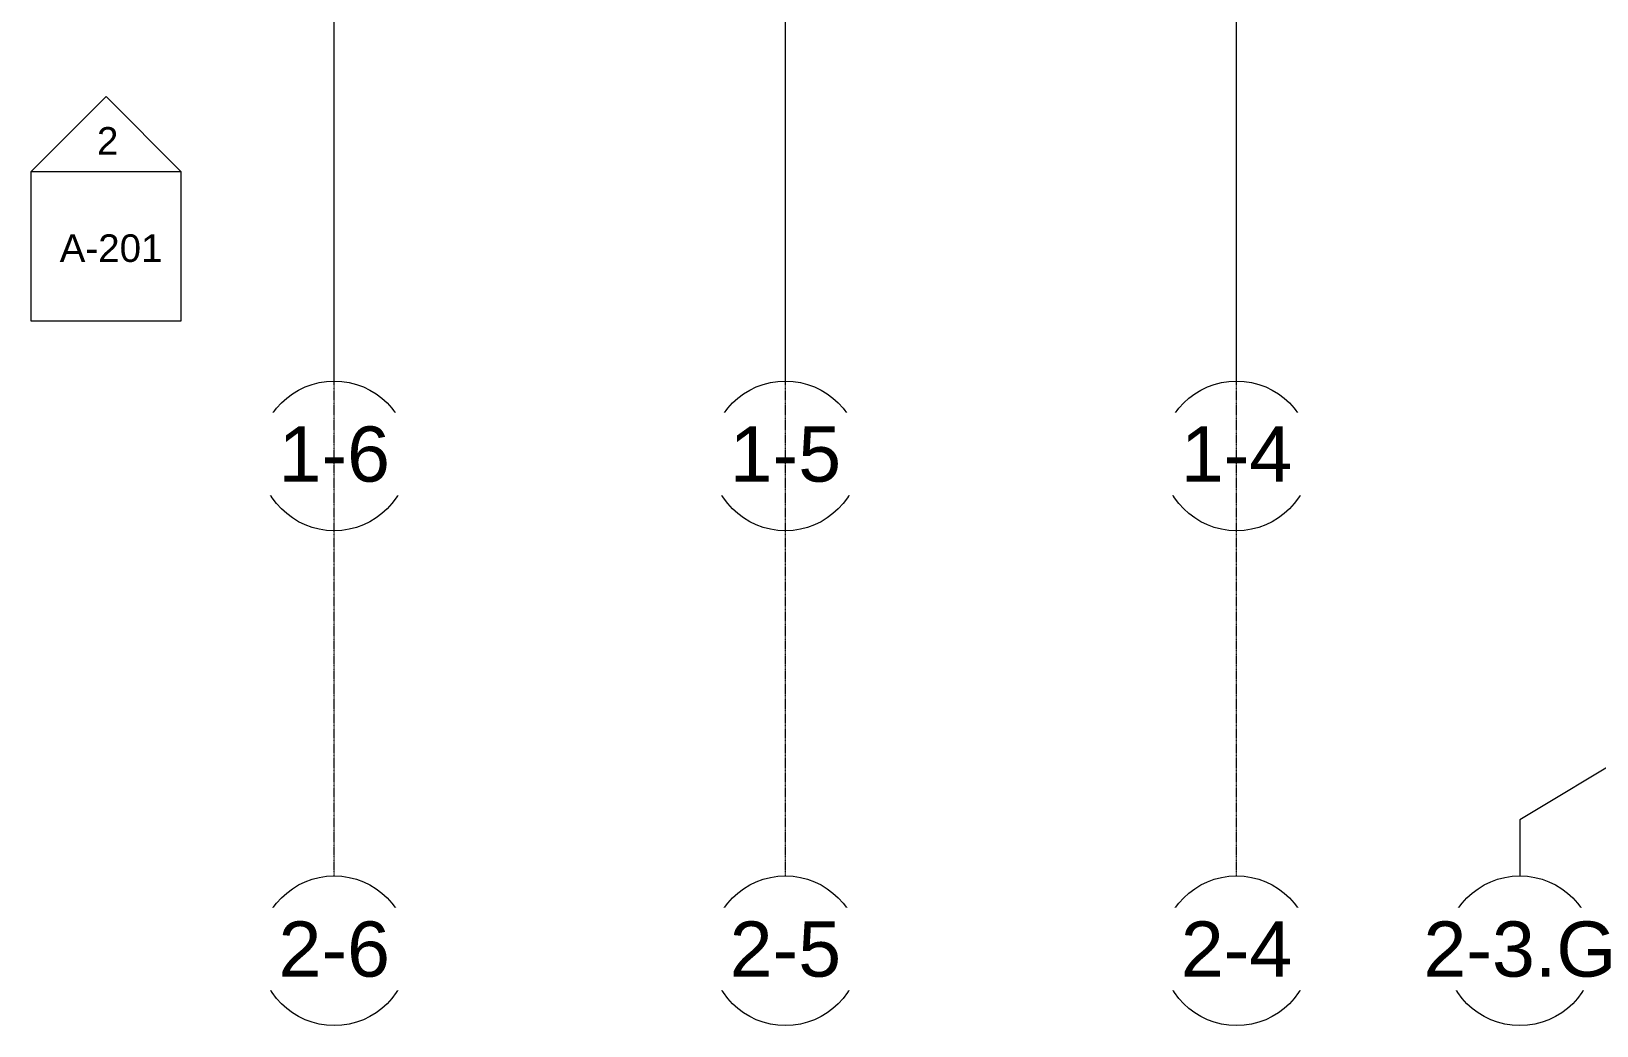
# Model space of a CAD drawing. Header units: inches. Extents: x 25557 to 33164, y -23509 to -20035.
# Drawn here: x 30561 to 31565, y -23509 to -22871 of the extents above; entities that cross this region are included whole.
import ezdxf

# ---------------------------------------------------------------- set-up
doc = ezdxf.new("R2010")
doc.units = ezdxf.units.IN
doc.header["$MEASUREMENT"] = 0
doc.linetypes.add('Grid Line 1_2_', pattern=[0.875, 0.5, -0.125, 0.125, -0.125])
for name, color, linetype, lineweight in [('G-ANNO-SYMB', 111, 'Continuous', 9), ('S-GRID', 1, 'Continuous', 9), ('S-GRID-IDEN', 1, 'Continuous', 9)]:
    doc.layers.add(name, color=color, linetype=linetype, lineweight=lineweight)
doc.styles.add('Arial', font='arial.ttf', dxfattribs={"height": 35.407186})
doc.styles.add('Arial_1', font='arial.ttf', dxfattribs={"height": 17.703593})

# ---------------------------------------------------------------- blocks, each defined once
blk = doc.blocks.new('Grid - Grid Head - Circle-14747-Overall Floor Plan')
at = {"layer": 'S-GRID-IDEN'}
blk.add_circle((0, 0), 0.25, dxfattribs=at)
blk = doc.blocks.new('Elevation - Detail Number-93309-Overall Floor Plan')
at = {"layer": 'G-ANNO-SYMB'}
for p, q in [((-0.25, -0.25), (-0.25, 0.25)), ((-0.25, 0.25), (0.25, 0.25)), ((0.25, 0.25), (0.25, -0.25)), ((0.25, -0.25), (-0.25, -0.25))]:
    blk.add_line(p, q, dxfattribs=at)
blk = doc.blocks.new('Elevation - Detail Number-93036-Overall Floor Plan')
at = {"layer": 'G-ANNO-SYMB'}
for p, q in [((0, 0.25), (-0.25, 0)), ((0.25, 0), (0, 0.25)), ((-0.25, 0), (0.25, 0))]:
    blk.add_line(p, q, dxfattribs=at)

msp = doc.modelspace()

# ---------------------------------------------------------------- linework, layer by layer
at = {"layer": 'S-GRID', "linetype": 'Grid Line 1_2_'}
for p, q in [((30755.2, -23095.8), (30755.2, -20550.1)), ((31044.7, -23095.8), (31044.7, -20550.1)), ((31334.2, -23095.8), (31334.2, -20550.1))]:
    msp.add_line(p, q, dxfattribs=at)
at = {"layer": 'S-GRID'}
for p, q in [((31615.7, -23317.2), (31516, -23377.2)), ((31516, -23377.2), (31516, -23413.2))]:
    msp.add_line(p, q, dxfattribs=at)

# ---------------------------------------------------------------- block references
at = {"layer": 'G-ANNO-SYMB', "xscale": 191.9999999999999, "yscale": 191.9999999999999, "zscale": 191.9999999999999}
for name, p in [('Elevation - Detail Number-93036-Overall Floor Plan', (30608.8, -22961.3)), ('Elevation - Detail Number-93309-Overall Floor Plan', (30608.8, -23009.3))]:
    msp.add_blockref(name, p, dxfattribs=at)
at = {"layer": 'S-GRID-IDEN', "xscale": 191.9999999999999, "yscale": 191.9999999999999, "zscale": 191.9999999999999}
for p in [(30755.2, -23143.8), (31044.7, -23143.8), (31334.2, -23143.8), (30755.2, -23461.2), (31044.7, -23461.2), (31334.2, -23461.2), (31516, -23461.2)]:
    msp.add_blockref('Grid - Grid Head - Circle-14747-Overall Floor Plan', p, dxfattribs=at)

# ---------------------------------------------------------------- next in the draw order: texts
at = {"layer": 'G-ANNO-SYMB', "char_height": 17.7, "attachment_point": 2, "line_spacing_factor": 0.938532, "style": 'Arial_1', "bg_fill": 3, "box_fill_scale": 1.25, "bg_fill_color": 0, "bg_fill_transparency": 0}
for s, insert, width in [('2', (30609.8, -22932.9), 16.416), ('A-201', (30612, -23001.7), 78.624)]:
    msp.add_mtext(s, dxfattribs=dict(at, insert=insert, width=width))
at = {"layer": 'S-GRID-IDEN', "char_height": 35.41, "attachment_point": 2, "line_spacing_factor": 0.938532, "style": 'Arial', "bg_fill": 3, "box_fill_scale": 1.25, "bg_fill_color": 0, "bg_fill_transparency": 0}
for s, insert, width in [('1-6', (30755.2, -23124.9), 85.104), ('1-5', (31044.7, -23124.9), 85.104), ('1-4', (31334.2, -23124.9), 85.104), ('2-6', (30755.2, -23442.4), 85.104), ('2-5', (31044.7, -23442.4), 85.104), ('2-4', (31334.2, -23442.4), 85.104), ('2-3.G', (31516, -23442.4), 147.312)]:
    msp.add_mtext(s, dxfattribs=dict(at, insert=insert, width=width))

# ---------------------------------------------------------------- next in the draw order: linework, layer by layer
at = {"layer": 'S-GRID', "linetype": 'Grid Line 1_2_'}
for p, q in [((30755.2, -23413.2), (30755.2, -20902.4)), ((31044.7, -23413.2), (31044.7, -20902.4)), ((31334.2, -23413.2), (31334.2, -20902.4))]:
    msp.add_line(p, q, dxfattribs=at)

doc.saveas('drawing.dxf')
